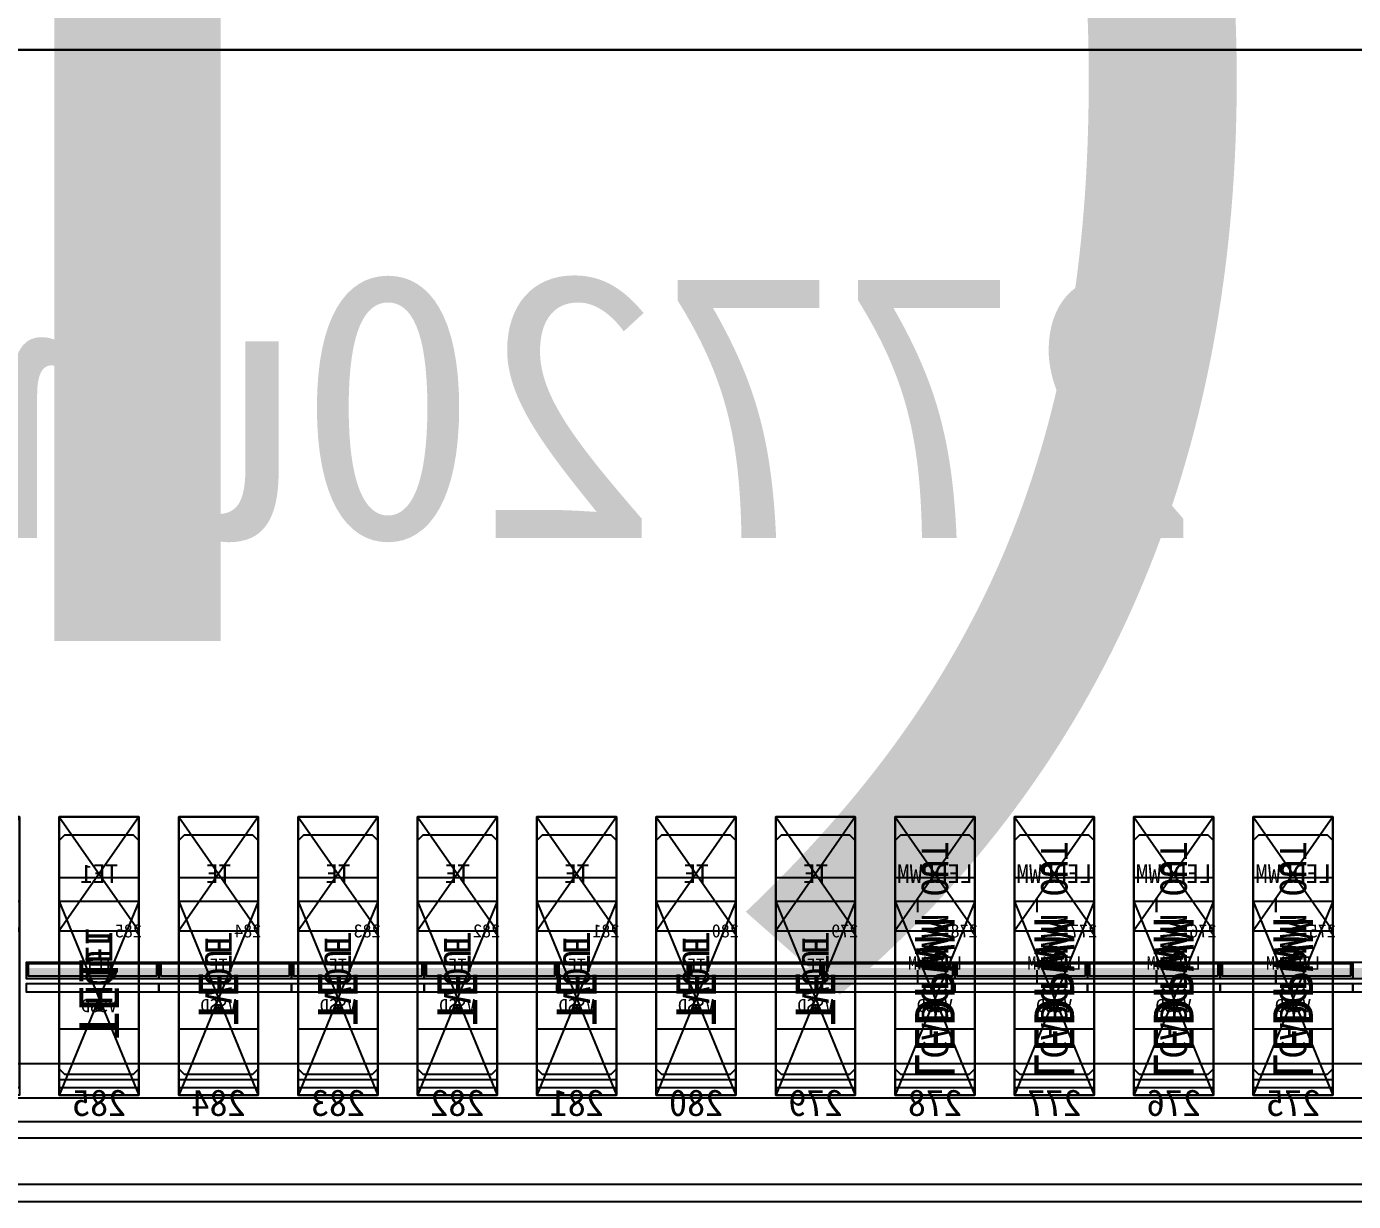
# Model space of a CAD drawing. Header units: millimetres. Extents: x 427 to 2444, y 137 to 817.
# Drawn here: x 1136.497 to 1136.997, y 300.775 to 301.218 of the extents above; entities that cross this region are included whole.
import ezdxf
from ezdxf.enums import TextEntityAlignment as Align

# ---------------------------------------------------------------- set-up
doc = ezdxf.new("R2010")
doc.units = ezdxf.units.MM
for name, color, linetype in [('L0', 211, 'Continuous'), ('L102', 91, 'Continuous'), ('L114', 213, 'Continuous'), ('L240', 60, 'Continuous'), ('L241', 200, 'Continuous'), ('L242', 51, 'Continuous'), ('L245', 53, 'Continuous'), ('L246', 93, 'Continuous'), ('L248', 171, 'Continuous'), ('L59', 140, 'Continuous'), ('L63', 4, 'Continuous'), ('L98', 150, 'Continuous')]:
    doc.layers.add(name, color=color, linetype=linetype)
doc.styles.add('txt', font='simhei.ttf')

# ---------------------------------------------------------------- blocks, each defined once
blk = doc.blocks.new('HX8394_F_PAD')
at = {"layer": 'L0'}
blk.add_lwpolyline([(-13.86, -0.4025), (-13.86, 0.4025), (13.86, 0.4025), (13.86, -0.4025), (-13.86, -0.4025)], close=True, dxfattribs=at)
at = {"layer": 'L241'}
blk.add_lwpolyline([(-13.9, -0.435), (-13.9, 0.435), (13.9, 0.435), (13.9, -0.435), (-13.9, -0.435)], close=True, dxfattribs=at)
at = {"layer": 'L242'}
for points in [[(-1.3405, -0.3935), (-1.3425, -0.3915), (-1.3425, -0.3055), (-1.3405, -0.3035), (-1.3145, -0.3035), (-1.3125, -0.3055), (-1.3125, -0.3915), (-1.3145, -0.3935), (-1.3405, -0.3935)], [(-1.2955, -0.3935), (-1.2975, -0.3915), (-1.2975, -0.3055), (-1.2955, -0.3035), (-1.2695, -0.3035), (-1.2675, -0.3055), (-1.2675, -0.3915), (-1.2695, -0.3935), (-1.2955, -0.3935)], [(-1.2505, -0.3935), (-1.2525, -0.3915), (-1.2525, -0.3055), (-1.2505, -0.3035), (-1.2245, -0.3035), (-1.2225, -0.3055), (-1.2225, -0.3915), (-1.2245, -0.3935), (-1.2505, -0.3935)], [(-1.2055, -0.3935), (-1.2075, -0.3915), (-1.2075, -0.3055), (-1.2055, -0.3035), (-1.1795, -0.3035), (-1.1775, -0.3055), (-1.1775, -0.3915), (-1.1795, -0.3935), (-1.2055, -0.3935)], [(-1.1605, -0.3935), (-1.1625, -0.3915), (-1.1625, -0.3055), (-1.1605, -0.3035), (-1.1345, -0.3035), (-1.1325, -0.3055), (-1.1325, -0.3915), (-1.1345, -0.3935), (-1.1605, -0.3935)], [(-1.1155, -0.3935), (-1.1175, -0.3915), (-1.1175, -0.3055), (-1.1155, -0.3035), (-1.0895, -0.3035), (-1.0875, -0.3055), (-1.0875, -0.3915), (-1.0895, -0.3935), (-1.1155, -0.3935)], [(-1.0705, -0.3935), (-1.0725, -0.3915), (-1.0725, -0.3055), (-1.0705, -0.3035), (-1.0445, -0.3035), (-1.0425, -0.3055), (-1.0425, -0.3915), (-1.0445, -0.3935), (-1.0705, -0.3935)], [(-1.0255, -0.3935), (-1.0275, -0.3915), (-1.0275, -0.3055), (-1.0255, -0.3035), (-0.9995, -0.3035), (-0.9975, -0.3055), (-0.9975, -0.3915), (-0.9995, -0.3935), (-1.0255, -0.3935)], [(-0.9805, -0.3935), (-0.9825, -0.3915), (-0.9825, -0.3055), (-0.9805, -0.3035), (-0.9545, -0.3035), (-0.9525, -0.3055), (-0.9525, -0.3915), (-0.9545, -0.3935), (-0.9805, -0.3935)], [(-0.9355, -0.3935), (-0.9375, -0.3915), (-0.9375, -0.3055), (-0.9355, -0.3035), (-0.9095, -0.3035), (-0.9075, -0.3055), (-0.9075, -0.3915), (-0.9095, -0.3935), (-0.9355, -0.3935)], [(-0.8905, -0.3935), (-0.8925, -0.3915), (-0.8925, -0.3055), (-0.8905, -0.3035), (-0.8645, -0.3035), (-0.8625, -0.3055), (-0.8625, -0.3915), (-0.8645, -0.3935), (-0.8905, -0.3935)]]:
    blk.add_lwpolyline(points, close=True, dxfattribs=at)
at = {"layer": 'L240', "style": 'txt'}
for s, p in [('CABC_PWM_OUT', (-1.3275, -0.346834)), ('CABC_PWM_OUT', (-1.2825, -0.346834)), ('CABC_PWM_OUT', (-1.2375, -0.346834)), ('CABC_PWM_OUT', (-1.1925, -0.346834)), ('TE1', (-0.8775, -0.3485)), ('TE', (-1.1475, -0.3485)), ('TE', (-1.1025, -0.3485)), ('TE', (-1.0575, -0.3485)), ('TE', (-1.0125, -0.3485)), ('TE', (-0.9675, -0.3485)), ('TE', (-0.9225, -0.3485))]:
    blk.add_text(s, height=0.01, rotation=90, dxfattribs=at).set_placement(p, align=Align.MIDDLE_CENTER)
at = {"layer": 'L248', "style": 'txt'}
blk.add_text('27800x870(include SR&SL)', height=0.5, dxfattribs=at).set_placement((-0.381772, 0.019694), align=Align.MIDDLE_CENTER)
blk = doc.blocks.new('NTBUMP_73X30')
at = {"color": 5, "linetype": 'Continuous'}
blk.add_lwpolyline([(-0.015, 0.04), (0.015, -0.033), (0.015, 0.04), (-0.015, -0.033)], dxfattribs=at)
at = {"layer": 'L242', "color": 5}
blk.add_lwpolyline([(-0.015, -0.033), (-0.015, 0.04), (0.015, 0.04), (0.015, -0.033), (-0.015, -0.033)], close=True, dxfattribs=at)
blk = doc.blocks.new('ILI9881C_AA_NTBUMP_PM_875UM')
at = {"layer": 'L241'}
blk.add_lwpolyline([(-13.92, -0.4375), (-13.92, 0.4375), (13.92, 0.4375), (13.92, -0.4375), (-13.92, -0.4375)], close=True, dxfattribs=at)
for p in [(-1.3275, -0.3645), (-1.2825, -0.3645), (-1.2375, -0.3645), (-1.1925, -0.3645), (-1.1475, -0.3645), (-1.1025, -0.3645), (-1.0575, -0.3645), (-1.0125, -0.3645), (-0.9675, -0.3645), (-0.9225, -0.3645), (-0.8775, -0.3645)]:
    blk.add_blockref('NTBUMP_73X30', p)
at = {"layer": 'L246', "style": 'txt'}
for s, p in [('LEDPWM', (-1.3275, -0.361)), ('LEDPWM', (-1.2825, -0.361)), ('LEDPWM', (-1.2375, -0.361)), ('LEDPWM', (-1.1925, -0.361)), ('TE1', (-0.8775, -0.361)), ('TE', (-1.1475, -0.361)), ('TE', (-1.1025, -0.361)), ('TE', (-1.0575, -0.361)), ('TE', (-1.0125, -0.361)), ('TE', (-0.9675, -0.361)), ('TE', (-0.9225, -0.361))]:
    blk.add_text(s, height=0.015, rotation=90, dxfattribs=at).set_placement(p, align=Align.MIDDLE_CENTER)
for s, p in [('275', (-1.3275, -0.400279)), ('276', (-1.2825, -0.400279)), ('277', (-1.2375, -0.400279)), ('278', (-1.1925, -0.400279)), ('279', (-1.1475, -0.400279)), ('280', (-1.1025, -0.400279)), ('281', (-1.0575, -0.400279)), ('282', (-1.0125, -0.400279)), ('283', (-0.9675, -0.400279)), ('284', (-0.9225, -0.400279)), ('285', (-0.8775, -0.400279))]:
    blk.add_text(s, height=0.01, dxfattribs=at).set_placement(p, align=Align.MIDDLE_CENTER)
blk = doc.blocks.new('INPUT_BUMP')
at = {"layer": 'L102'}
for points in [[(0.014, 0.04), (0.014, 0.041), (0.015, 0.041), (0.015, 0.04), (0.014, 0.04)], [(0.015, 0.04), (0.015, 0.041), (0.016, 0.041), (0.016, 0.04), (0.015, 0.04)], [(0.014, 0.039), (0.014, 0.04), (0.015, 0.04), (0.015, 0.039), (0.014, 0.039)], [(0.015, 0.039), (0.015, 0.04), (0.016, 0.04), (0.016, 0.039), (0.015, 0.039)]]:
    blk.add_lwpolyline(points, close=True, dxfattribs=at)
at = {"layer": 'L242'}
blk.add_lwpolyline([(0, 0.01), (0, 0.08), (0.03, 0.08), (0.03, 0.01), (0, 0.01)], close=True, dxfattribs=at)
blk = doc.blocks.new('JD9365Z_PAD_20170829_Y880')
at = {"layer": 'L241'}
blk.add_lwpolyline([(-13.95, -0.41), (-13.95, 0.41), (13.95, 0.41), (13.95, -0.41), (-13.95, -0.41)], close=True, dxfattribs=at)
at = {"row_count": 1, "column_count": 554, "row_spacing": 0.08, "column_spacing": 0.045}
blk.add_blockref('INPUT_BUMP', (-12.4575, -0.401), dxfattribs=at)
at = {"layer": 'L240', "style": 'txt'}
for p in [(-1.3275, -0.360167), (-1.2825, -0.360167), (-1.2375, -0.360167), (-1.1925, -0.360167), (-1.1475, -0.360167), (-1.1025, -0.360167), (-1.0575, -0.360167), (-1.0125, -0.360167), (-0.9675, -0.360167), (-0.9225, -0.360167), (-0.8775, -0.360167)]:
    blk.add_text('VSSD', height=0.005, dxfattribs=at).set_placement(p, align=Align.MIDDLE_CENTER)
blk = doc.blocks.new('NV3052C3P_BUMP_ORI_20190911')
at = {"layer": 'L241'}
blk.add_lwpolyline([(-13.8, -0.398), (-13.8, 0.398), (13.8, 0.398), (13.8, -0.398), (-13.8, -0.398)], close=True, dxfattribs=at)
at = {"layer": 'L242'}
for points in [[(-1.3425, -0.385), (-1.3425, -0.337), (-1.3125, -0.337), (-1.3125, -0.385), (-1.3425, -0.385)], [(-1.2975, -0.385), (-1.2975, -0.337), (-1.2675, -0.337), (-1.2675, -0.385), (-1.2975, -0.385)], [(-1.2525, -0.385), (-1.2525, -0.337), (-1.2225, -0.337), (-1.2225, -0.385), (-1.2525, -0.385)], [(-1.2075, -0.385), (-1.2075, -0.337), (-1.1775, -0.337), (-1.1775, -0.385), (-1.2075, -0.385)], [(-1.1625, -0.385), (-1.1625, -0.337), (-1.1325, -0.337), (-1.1325, -0.385), (-1.1625, -0.385)], [(-1.1175, -0.385), (-1.1175, -0.337), (-1.0875, -0.337), (-1.0875, -0.385), (-1.1175, -0.385)], [(-1.0725, -0.385), (-1.0725, -0.337), (-1.0425, -0.337), (-1.0425, -0.385), (-1.0725, -0.385)], [(-1.0275, -0.385), (-1.0275, -0.337), (-0.9975, -0.337), (-0.9975, -0.385), (-1.0275, -0.385)], [(-0.9825, -0.385), (-0.9825, -0.337), (-0.9525, -0.337), (-0.9525, -0.385), (-0.9825, -0.385)], [(-0.9375, -0.385), (-0.9375, -0.337), (-0.9075, -0.337), (-0.9075, -0.385), (-0.9375, -0.385)], [(-0.8925, -0.385), (-0.8925, -0.337), (-0.8625, -0.337), (-0.8625, -0.385), (-0.8925, -0.385)]]:
    blk.add_lwpolyline(points, close=True, dxfattribs=at)
at = {"layer": 'L245', "style": 'txt'}
for s, p in [('LEDPWM', (-1.327527, -0.360167)), ('LEDPWM', (-1.282527, -0.360167)), ('LEDPWM', (-1.237527, -0.360167)), ('LEDPWM', (-1.192527, -0.360167)), ('TE', (-1.147527, -0.361)), ('TE', (-1.102527, -0.361)), ('TE', (-1.057527, -0.361)), ('TE', (-1.012527, -0.361)), ('TE', (-0.967527, -0.361)), ('TE', (-0.922527, -0.361)), ('TE1', (-0.877527, -0.361))]:
    blk.add_text(s, height=0.005, dxfattribs=at).set_placement(p, align=Align.MIDDLE_CENTER)
blk = doc.blocks.new('BUMP_30_76')
at = {"layer": 'L242'}
blk.add_lwpolyline([(-0.015, -0.0195), (-0.015, 0.0565), (0.015, 0.0565), (0.015, -0.0195), (-0.015, -0.0195)], close=True, dxfattribs=at)
blk = doc.blocks.new('FL11283_A_OTHER')
at = {"layer": 'L102'}
blk.add_lwpolyline([(-13.86, 0), (-13.86, 0.41), (0, 0.41), (0, 0), (-13.86, 0)], close=True, dxfattribs=at)
at = {"layer": 'L241'}
blk.add_lwpolyline([(-13.86, -0.41), (-13.86, 0.41), (13.86, 0.41), (13.86, 0.404), (-13.854, 0.404), (-13.854, -0.404), (13.854, -0.404), (13.854, 0.404), (13.86, 0.404), (13.86, -0.41), (-13.86, -0.41)], close=True, dxfattribs=at)
at = {"layer": 'L59'}
for points in [[(-13.86, -0.41), (-13.86, 0.41), (13.86, 0.41), (13.86, -0.41), (-13.86, -0.41)], [(-13.86, -0.41), (-13.86, 0), (0, 0), (0, -0.41), (-13.86, -0.41)]]:
    blk.add_lwpolyline(points, close=True, dxfattribs=at)
for p in [(-1.3275, -0.3685), (-1.2825, -0.3685), (-1.2375, -0.3685), (-1.1925, -0.3685), (-1.1475, -0.3685), (-1.1025, -0.3685), (-1.0575, -0.3685), (-1.0125, -0.3685), (-0.9675, -0.3685), (-0.9225, -0.3685), (-0.8775, -0.3685)]:
    blk.add_blockref('BUMP_30_76', p)
at = {"layer": 'L102', "style": 'txt'}
for s, p in [('PWM', (-1.3275, -0.344334)), ('PWM', (-1.2825, -0.344334)), ('PWM', (-1.2375, -0.344334)), ('PWM', (-1.1925, -0.344334)), ('VOUT', (-1.1475, -0.346)), ('VOUT', (-1.1025, -0.346)), ('VOUT', (-1.0575, -0.346)), ('VOUT', (-1.0125, -0.346)), ('VOUT', (-0.9675, -0.346)), ('VOUT', (-0.9225, -0.346)), ('HOUT', (-0.8775, -0.346))]:
    blk.add_text(s, height=0.01, rotation=90, dxfattribs=at).set_placement(p, align=Align.MIDDLE_CENTER)
at = {"layer": 'L59', "style": 'txt'}
blk.add_text('27720umX820um(NOT INCLUDE SCRIBE LINE)', height=0.1, dxfattribs=at).set_placement((0, -0.133934), align=Align.MIDDLE_CENTER)
blk = doc.blocks.new('GC9702_ANALOG_PAD_BUMP')
at = {"color": 5, "linetype": 'Continuous'}
blk.add_lwpolyline([(-0.015, 0.0215), (0.015, -0.0215), (0.015, 0.0215), (-0.015, -0.0215)], dxfattribs=at)
at = {"layer": 'L242', "color": 5}
blk.add_lwpolyline([(-0.015, -0.0215), (-0.015, 0.0215), (0.015, 0.0215), (0.015, -0.0215), (-0.015, -0.0215)], close=True, dxfattribs=at)
blk = doc.blocks.new('GC9702_BUMP_NOCOMPENSATION')
at = {"layer": 'L114'}
for points in [[(-1.4, -0.38), (-1.4, -0.374), (-1.35, -0.374), (-1.35, -0.38), (-1.4, -0.38)], [(-1.4, -0.38), (-1.4, -0.374), (-1.35, -0.374), (-1.35, -0.38), (-1.4, -0.38)], [(-1.35, -0.38), (-1.35, -0.374), (-1.3, -0.374), (-1.3, -0.38), (-1.35, -0.38)], [(-1.35, -0.38), (-1.35, -0.374), (-1.3, -0.374), (-1.3, -0.38), (-1.35, -0.38)], [(-1.34926, -0.379), (-1.34926, -0.37443), (-1.30082, -0.37443), (-1.30082, -0.379), (-1.34926, -0.379)], [(-1.34926, -0.379), (-1.34926, -0.37443), (-1.30082, -0.37443), (-1.30082, -0.379), (-1.34926, -0.379)], [(-1.3, -0.38), (-1.3, -0.374), (-1.25, -0.374), (-1.25, -0.38), (-1.3, -0.38)], [(-1.3, -0.38), (-1.3, -0.374), (-1.25, -0.374), (-1.25, -0.38), (-1.3, -0.38)], [(-1.29926, -0.379), (-1.29926, -0.37443), (-1.25082, -0.37443), (-1.25082, -0.379), (-1.29926, -0.379)], [(-1.29926, -0.379), (-1.29926, -0.37443), (-1.25082, -0.37443), (-1.25082, -0.379), (-1.29926, -0.379)], [(-1.25, -0.38), (-1.25, -0.374), (-1.2, -0.374), (-1.2, -0.38), (-1.25, -0.38)], [(-1.25, -0.38), (-1.25, -0.374), (-1.2, -0.374), (-1.2, -0.38), (-1.25, -0.38)], [(-1.24926, -0.379), (-1.24926, -0.37443), (-1.20082, -0.37443), (-1.20082, -0.379), (-1.24926, -0.379)], [(-1.24926, -0.379), (-1.24926, -0.37443), (-1.20082, -0.37443), (-1.20082, -0.379), (-1.24926, -0.379)], [(-1.2, -0.38), (-1.2, -0.374), (-1.15, -0.374), (-1.15, -0.38), (-1.2, -0.38)], [(-1.2, -0.38), (-1.2, -0.374), (-1.15, -0.374), (-1.15, -0.38), (-1.2, -0.38)], [(-1.19926, -0.379), (-1.19926, -0.37443), (-1.15082, -0.37443), (-1.15082, -0.379), (-1.19926, -0.379)], [(-1.19926, -0.379), (-1.19926, -0.37443), (-1.15082, -0.37443), (-1.15082, -0.379), (-1.19926, -0.379)], [(-1.15, -0.38), (-1.15, -0.374), (-1.1, -0.374), (-1.1, -0.38), (-1.15, -0.38)], [(-1.15, -0.38), (-1.15, -0.374), (-1.1, -0.374), (-1.1, -0.38), (-1.15, -0.38)], [(-1.14926, -0.379), (-1.14926, -0.37443), (-1.10082, -0.37443), (-1.10082, -0.379), (-1.14926, -0.379)], [(-1.14926, -0.379), (-1.14926, -0.37443), (-1.10082, -0.37443), (-1.10082, -0.379), (-1.14926, -0.379)], [(-1.1, -0.38), (-1.1, -0.374), (-1.05, -0.374), (-1.05, -0.38), (-1.1, -0.38)], [(-1.1, -0.38), (-1.1, -0.374), (-1.05, -0.374), (-1.05, -0.38), (-1.1, -0.38)], [(-1.09926, -0.379), (-1.09926, -0.37443), (-1.05082, -0.37443), (-1.05082, -0.379), (-1.09926, -0.379)], [(-1.09926, -0.379), (-1.09926, -0.37443), (-1.05082, -0.37443), (-1.05082, -0.379), (-1.09926, -0.379)], [(-1.05, -0.38), (-1.05, -0.374), (-1, -0.374), (-1, -0.38), (-1.05, -0.38)], [(-1.05, -0.38), (-1.05, -0.374), (-1, -0.374), (-1, -0.38), (-1.05, -0.38)], [(-1.04926, -0.379), (-1.04926, -0.37443), (-1.00082, -0.37443), (-1.00082, -0.379), (-1.04926, -0.379)], [(-1.04926, -0.379), (-1.04926, -0.37443), (-1.00082, -0.37443), (-1.00082, -0.379), (-1.04926, -0.379)], [(-1, -0.38), (-1, -0.374), (-0.95, -0.374), (-0.95, -0.38), (-1, -0.38)], [(-1, -0.38), (-1, -0.374), (-0.95, -0.374), (-0.95, -0.38), (-1, -0.38)], [(-0.99926, -0.379), (-0.99926, -0.37443), (-0.95082, -0.37443), (-0.95082, -0.379), (-0.99926, -0.379)], [(-0.99926, -0.379), (-0.99926, -0.37443), (-0.95082, -0.37443), (-0.95082, -0.379), (-0.99926, -0.379)], [(-0.95, -0.38), (-0.95, -0.374), (-0.9, -0.374), (-0.9, -0.38), (-0.95, -0.38)], [(-0.95, -0.38), (-0.95, -0.374), (-0.9, -0.374), (-0.9, -0.38), (-0.95, -0.38)], [(-0.94926, -0.379), (-0.94926, -0.37443), (-0.90082, -0.37443), (-0.90082, -0.379), (-0.94926, -0.379)], [(-0.94926, -0.379), (-0.94926, -0.37443), (-0.90082, -0.37443), (-0.90082, -0.379), (-0.94926, -0.379)], [(-0.9, -0.38), (-0.9, -0.374), (-0.85, -0.374), (-0.85, -0.38), (-0.9, -0.38)], [(-0.9, -0.38), (-0.9, -0.374), (-0.85, -0.374), (-0.85, -0.38), (-0.9, -0.38)], [(-0.89926, -0.379), (-0.89926, -0.37443), (-0.85082, -0.37443), (-0.85082, -0.379), (-0.89926, -0.379)], [(-0.89926, -0.379), (-0.89926, -0.37443), (-0.85082, -0.37443), (-0.85082, -0.379), (-0.89926, -0.379)]]:
    blk.add_lwpolyline(points, close=True, dxfattribs=at)
at = {"layer": 'L114', "const_width": 0.004}
for points in [[(-1.4, -0.378), (-1.35, -0.378)], [(-1.4, -0.378), (-1.35, -0.378)], [(-1.4, -0.378), (-1.35, -0.378)], [(-1.4, -0.378), (-1.35, -0.378)], [(-1.35, -0.378), (-1.3, -0.378)], [(-1.35, -0.378), (-1.3, -0.378)], [(-1.35, -0.378), (-1.3, -0.378)], [(-1.35, -0.378), (-1.3, -0.378)], [(-1.3, -0.378), (-1.25, -0.378)], [(-1.3, -0.378), (-1.25, -0.378)], [(-1.3, -0.378), (-1.25, -0.378)], [(-1.3, -0.378), (-1.25, -0.378)], [(-1.25, -0.378), (-1.2, -0.378)], [(-1.25, -0.378), (-1.2, -0.378)], [(-1.25, -0.378), (-1.2, -0.378)], [(-1.25, -0.378), (-1.2, -0.378)], [(-1.2, -0.378), (-1.15, -0.378)], [(-1.2, -0.378), (-1.15, -0.378)], [(-1.2, -0.378), (-1.15, -0.378)], [(-1.2, -0.378), (-1.15, -0.378)], [(-1.15, -0.378), (-1.1, -0.378)], [(-1.15, -0.378), (-1.1, -0.378)], [(-1.15, -0.378), (-1.1, -0.378)], [(-1.15, -0.378), (-1.1, -0.378)], [(-1.1, -0.378), (-1.05, -0.378)], [(-1.1, -0.378), (-1.05, -0.378)], [(-1.1, -0.378), (-1.05, -0.378)], [(-1.1, -0.378), (-1.05, -0.378)], [(-1.05, -0.378), (-1, -0.378)], [(-1.05, -0.378), (-1, -0.378)], [(-1.05, -0.378), (-1, -0.378)], [(-1.05, -0.378), (-1, -0.378)], [(-1, -0.378), (-0.95, -0.378)], [(-1, -0.378), (-0.95, -0.378)], [(-1, -0.378), (-0.95, -0.378)], [(-1, -0.378), (-0.95, -0.378)], [(-0.95, -0.378), (-0.9, -0.378)], [(-0.95, -0.378), (-0.9, -0.378)], [(-0.95, -0.378), (-0.9, -0.378)], [(-0.95, -0.378), (-0.9, -0.378)], [(-0.9, -0.378), (-0.85, -0.378)], [(-0.9, -0.378), (-0.85, -0.378)], [(-0.9, -0.378), (-0.85, -0.378)], [(-0.9, -0.378), (-0.85, -0.378)]]:
    blk.add_lwpolyline(points, dxfattribs=at)
at = {"layer": 'L241'}
for points in [[(-1.4, -0.385), (-1.4, -0.382), (-1.35, -0.382), (-1.35, -0.385), (-1.4, -0.385)], [(-1.4, -0.385), (-1.4, -0.382), (-1.35, -0.382), (-1.35, -0.385), (-1.4, -0.385)], [(-1.35, -0.385), (-1.35, -0.382), (-1.3, -0.382), (-1.3, -0.385), (-1.35, -0.385)], [(-1.35, -0.385), (-1.35, -0.382), (-1.3, -0.382), (-1.3, -0.385), (-1.35, -0.385)], [(-1.3, -0.385), (-1.3, -0.382), (-1.25, -0.382), (-1.25, -0.385), (-1.3, -0.385)], [(-1.3, -0.385), (-1.3, -0.382), (-1.25, -0.382), (-1.25, -0.385), (-1.3, -0.385)], [(-1.25, -0.385), (-1.25, -0.382), (-1.2, -0.382), (-1.2, -0.385), (-1.25, -0.385)], [(-1.25, -0.385), (-1.25, -0.382), (-1.2, -0.382), (-1.2, -0.385), (-1.25, -0.385)], [(-1.2, -0.385), (-1.2, -0.382), (-1.15, -0.382), (-1.15, -0.385), (-1.2, -0.385)], [(-1.2, -0.385), (-1.2, -0.382), (-1.15, -0.382), (-1.15, -0.385), (-1.2, -0.385)], [(-1.15, -0.385), (-1.15, -0.382), (-1.1, -0.382), (-1.1, -0.385), (-1.15, -0.385)], [(-1.15, -0.385), (-1.15, -0.382), (-1.1, -0.382), (-1.1, -0.385), (-1.15, -0.385)], [(-1.1, -0.385), (-1.1, -0.382), (-1.05, -0.382), (-1.05, -0.385), (-1.1, -0.385)], [(-1.1, -0.385), (-1.1, -0.382), (-1.05, -0.382), (-1.05, -0.385), (-1.1, -0.385)], [(-1.05, -0.385), (-1.05, -0.382), (-1, -0.382), (-1, -0.385), (-1.05, -0.385)], [(-1.05, -0.385), (-1.05, -0.382), (-1, -0.382), (-1, -0.385), (-1.05, -0.385)], [(-1, -0.385), (-1, -0.382), (-0.95, -0.382), (-0.95, -0.385), (-1, -0.385)], [(-1, -0.385), (-1, -0.382), (-0.95, -0.382), (-0.95, -0.385), (-1, -0.385)], [(-0.95, -0.385), (-0.95, -0.382), (-0.9, -0.382), (-0.9, -0.385), (-0.95, -0.385)], [(-0.95, -0.385), (-0.95, -0.382), (-0.9, -0.382), (-0.9, -0.385), (-0.95, -0.385)], [(-0.9, -0.385), (-0.9, -0.382), (-0.85, -0.382), (-0.85, -0.385), (-0.9, -0.385)], [(-0.9, -0.385), (-0.9, -0.382), (-0.85, -0.382), (-0.85, -0.385), (-0.9, -0.385)]]:
    blk.add_lwpolyline(points, close=True, dxfattribs=at)
at = {"row_count": 1, "column_count": 554, "row_spacing": 0.043, "column_spacing": 0.045}
blk.add_blockref('GC9702_ANALOG_PAD_BUMP', (-12.4425, -0.3405), dxfattribs=at)
at = {"layer": 'L114', "style": 'txt'}
for s, p in [('275', (-1.3385, -0.362)), ('276', (-1.2935, -0.362)), ('277', (-1.2485, -0.362)), ('278', (-1.2035, -0.362)), ('279', (-1.1585, -0.362)), ('280', (-1.1135, -0.362)), ('281', (-1.0685, -0.362)), ('282', (-1.0235, -0.362)), ('283', (-0.9785, -0.362)), ('284', (-0.9335, -0.362)), ('285', (-0.8885, -0.362))]:
    blk.add_text(s, height=0.005, dxfattribs=at).set_placement(p, align=Align.MIDDLE_CENTER)
at = {"layer": 'L98', "style": 'txt'}
for s, p in [('LEDPWM', (-1.3275, -0.3405)), ('LEDPWM', (-1.2825, -0.3405)), ('LEDPWM', (-1.2375, -0.3405)), ('LEDPWM', (-1.1925, -0.3405)), ('TE', (-1.1475, -0.3405)), ('TE', (-1.1025, -0.3405)), ('TE', (-1.05751, -0.3405)), ('TE', (-1.0125, -0.3405)), ('TE', (-0.9675, -0.3405)), ('TE', (-0.9225, -0.3405)), ('TE1', (-0.8775, -0.3405))]:
    blk.add_text(s, height=0.007, dxfattribs=at).set_placement(p, align=Align.MIDDLE_CENTER)
blk = doc.blocks.new('IC_GDS_ALL')
for name, p in [('ILI9881C_AA_NTBUMP_PM_875UM', (0, 0)), ('HX8394_F_PAD', (0, 0.004)), ('GC9702_BUMP_NOCOMPENSATION', (0, 0.0265)), ('NV3052C3P_BUMP_ORI_20190911', (0, 0.0125)), ('JD9365Z_PAD_20170829_Y880', (0, -0.0035)), ('FL11283_A_OTHER', (0, -0.0035))]:
    blk.add_blockref(name, p)
blk = doc.blocks.new('INPUT_PAD')
at = {"layer": 'L63'}
blk.add_lwpolyline([(0.01, -0.043), (0.01, 0.062), (0.04, 0.062), (0.04, -0.043), (0.01, -0.043)], close=True, dxfattribs=at)
blk = doc.blocks.new('IC_PAD_ALL')
at = {"row_count": 1, "column_count": 554, "row_spacing": 0.109, "column_spacing": 0.045}
blk.add_blockref('INPUT_PAD', (1.18, 0), dxfattribs=at)
blk = doc.blocks.new('IC_ALL')
at = {"yscale": -1, "rotation": 180}
blk.add_blockref('IC_GDS_ALL', (14, 0.4375), dxfattribs=at)
blk.add_blockref('IC_PAD_ALL', (0.3525, 0.083))
blk = doc.blocks.new('IC_FPC_OLB_ALL')
blk.add_blockref('IC_ALL', (1.188, 1.0245))

msp = doc.modelspace()

# ---------------------------------------------------------------- block references
msp.add_blockref('IC_FPC_OLB_ALL', (1120.45883, 299.75037))

doc.saveas('drawing.dxf')
